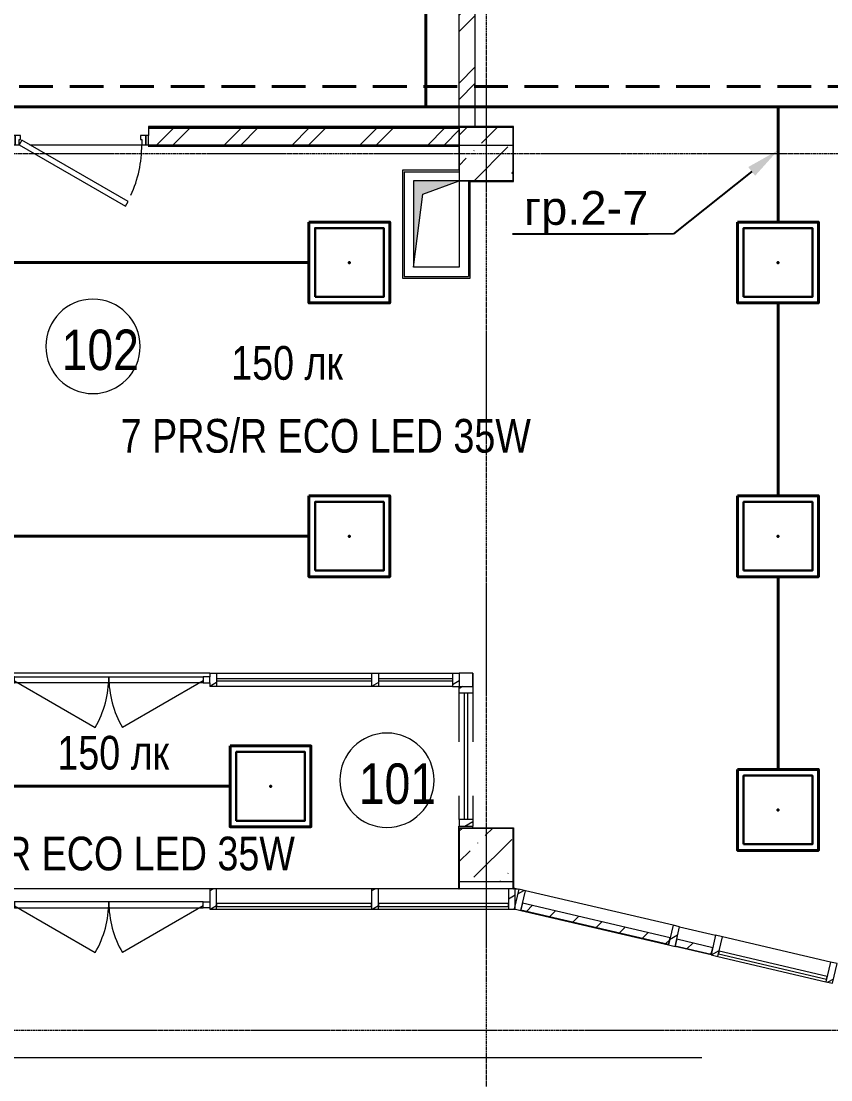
# Model space of a CAD drawing. Header units: metres. Extents: x 14298 to 227756, y -64870 to 286334.
# Drawn here: x 56612 to 62619, y -57152 to -49301 of the extents above; entities that cross this region are included whole.
import ezdxf
from ezdxf import colors
from ezdxf.entities.mleader import LeaderData, LeaderLine
from ezdxf.math import Vec2, Vec3

# ---------------------------------------------------------------- set-up
doc = ezdxf.new("R2010")
doc.units = ezdxf.units.M
for name, pattern in [('ADSK_Линия сетки', [21, 12, -3, 3, -3]), ('DASHED', [0.75, 0.5, -0.25]), ('HIDDEN2', [0.1875, 0.125, -0.0625])]:
    doc.linetypes.add(name, pattern=pattern)
for name, color, linetype, lineweight in [('A-AREA-IDEN', 7, 'Continuous', 9), ('A-DETL-GENF', 7, 'Continuous', 5), ('A-DETL-MBND', 7, 'Continuous', 5), ('A-DETL-THIN', 7, 'Continuous', 5), ('A-DOOR', 7, 'Continuous', 5), ('A-DOOR-FRAM', 7, 'Continuous', 13), ('A-FLOR', 7, 'Continuous', 5), ('A-GLAZ-CURT', 7, 'Continuous', 5), ('A-GLAZ-CWMG', 7, 'Continuous', 5), ('A-WALL', 7, 'Continuous', 5), ('A-WALL-PATT', 7, 'Continuous', 18), ('nadpisi', 84, 'Continuous', 13), ('S-COLS', 7, 'Continuous', 5), ('S-GRID', 7, 'Continuous', 9), ('S-STRS', 7, 'Continuous', 5), ('ав осв', 1, 'HIDDEN2', 40), ('раб осв', 7, 'Continuous', 40), ('ЭЛ', 250, 'Continuous', 50), ('ЭЛ.сети', 5, 'Continuous', 100)]:
    doc.layers.add(name, color=color, linetype=linetype, lineweight=lineweight)
doc.styles.add('Arial', font='arial.ttf', dxfattribs={"width": 0.8, "height": 2.5})
doc.styles.add('GOST Common_I_1', font='ARIALN.TTF', dxfattribs={"height": 300})
doc.styles.add('ISOPEUR', font='isocpeui.ttf')
pattern_1 = [(45, (0, 0), (84.19025, 308.69666), [396.875, -79.375, 3.353, -76.022])]

# ---------------------------------------------------------------- blocks, each defined once
blk = doc.blocks.new('1709 КДП АПК АС_Крыльца_rvt-1-1 этаж')
at = {"layer": 'S-STRS', "lineweight": 9}
blk.add_line((52732.7, -56985.6), (61662.7, -56985.6), dxfattribs=at)
blk = doc.blocks.new('КДП АПК - КР_rvt-1-1 этаж')
at = {"layer": 'S-COLS', "lineweight": 13}
h = blk.add_hatch(dxfattribs=at)
h.set_pattern_fill('FP_125', color=256, style=0, pattern_type=2)
h.set_pattern_definition(pattern_1)
h.paths.add_polyline_path([(59862.7, -49845.6), (60262.7, -49845.6), (60262.7, -49445.6), (59862.7, -49445.6)], flags=0)
h = blk.add_hatch(dxfattribs=at)
h.set_pattern_fill('FP_125', color=256, style=0, pattern_type=2)
h.set_pattern_definition(pattern_1)
h.paths.add_polyline_path([(59862.7, -55045.6), (60262.7, -55045.6), (60262.7, -54645.6), (59862.7, -54645.6)], flags=0)
for p, q in [((60262.7, -49445.6), (59862.7, -49445.6)), ((59862.7, -49445.6), (59862.7, -49845.6)), ((60262.7, -49845.6), (60262.7, -49445.6)), ((59862.7, -49845.6), (60262.7, -49845.6)), ((59862.7, -55045.6), (59862.7, -54645.6)), ((59862.7, -54645.6), (60262.7, -54645.6)), ((60262.7, -55045.6), (60262.7, -54645.6)), ((60262.7, -55045.6), (59862.7, -55045.6))]:
    blk.add_line(p, q, dxfattribs=at)
blk = doc.blocks.new('Системная панель - Сплошная-1424637-1 этаж')
at = {"layer": 'A-GLAZ-CURT'}
h = blk.add_hatch(dxfattribs=at)
h.set_pattern_fill('FP_52', color=256, style=0, pattern_type=2)
h.set_pattern_definition([(58.147, (-72014.54, 40681.3), (-127.41073, 79.16126), [])])
h.paths.add_polyline_path([(562.5, -25), (562.5, 25), (-562.5, 25), (-562.5, -25), (195.9, -25)], flags=0)
at = {"layer": 'A-GLAZ-CURT', "lineweight": 13}
for p, q in [((562.5, 25), (-562.5, 25)), ((-562.5, 25), (-562.5, -25)), ((562.5, -25), (562.5, 25)), ((-562.5, -25), (562.5, -25))]:
    blk.add_line(p, q, dxfattribs=at)
blk = doc.blocks.new('Прямоугольный импост - 50 x 150мм-1008179-1 этаж')
at = {"layer": 'A-DETL-MBND'}
for p, q in [((61448.9, -56006), (60353.4, -55750.1)), ((60319.3, -55896.2), (61414.8, -56152.1))]:
    blk.add_line(p, q, dxfattribs=at)
blk = doc.blocks.new('Прямоугольный импост - 50 x 150мм-1173136-1 этаж')
at = {"layer": 'A-GLAZ-CWMG'}
h = blk.add_hatch(dxfattribs=at)
h.set_pattern_fill('FP_58', color=256, style=0, pattern_type=2)
h.set_pattern_definition([(223.147, (71402.04, -40681.3), (82.0647, -87.55218), [])])
h.paths.add_polyline_path([(-50, 30), (-50, -120), (0, -120), (0, 30)], flags=0)
at = {"layer": 'A-GLAZ-CWMG', "lineweight": 18}
for p, q in [((-50, 30), (-50, -120)), ((0, 30), (-50, 30)), ((0, -120), (0, 30)), ((-50, -120), (0, -120))]:
    blk.add_line(p, q, dxfattribs=at)
blk = doc.blocks.new('Прямоугольный импост - 50 x 150мм-V41-1 этаж')
at = {"layer": 'A-GLAZ-CWMG'}
h = blk.add_hatch(dxfattribs=at)
h.set_pattern_fill('FP_59', color=256, style=0, pattern_type=2)
h.set_pattern_definition([(316.853, (-72602.04, -40681.3), (82.0647, 87.55218), [])])
h.paths.add_polyline_path([(25, 30), (25, -120), (-25, -120), (-25, 30), (-0.6, 30)], flags=0)
at = {"layer": 'A-GLAZ-CWMG', "lineweight": 18}
for p, q in [((-25, 30), (25, 30)), ((-25, -120), (-25, 30)), ((25, 30), (25, -120)), ((25, -120), (-25, -120))]:
    blk.add_line(p, q, dxfattribs=at)
blk = doc.blocks.new('Прямоугольный импост - 50 x 150мм-V42-1 этаж')
at = {"layer": 'A-GLAZ-CWMG'}
h = blk.add_hatch(dxfattribs=at)
h.set_pattern_fill('FP_60', color=256, style=0, pattern_type=2)
h.set_pattern_definition([(316.853, (-73802.04, -40681.3), (82.0647, 87.55218), [])])
h.paths.add_polyline_path([(25, 30), (25, -120), (-25, -120), (-25, 30)], flags=0)
at = {"layer": 'A-GLAZ-CWMG', "lineweight": 18}
for p, q in [((-25, 30), (25, 30)), ((-25, -120), (-25, 30)), ((25, 30), (25, -120)), ((25, -120), (-25, -120))]:
    blk.add_line(p, q, dxfattribs=at)
blk = doc.blocks.new('Системная панель - С остеклением-1173279-1 этаж')
at = {"layer": 'A-GLAZ-CURT', "lineweight": 13}
for p, q in [((61790.7, -56198.8), (61786.1, -56218.3)), ((62592.4, -56386.1), (61790.7, -56198.8)), ((61786.1, -56218.3), (62587.9, -56405.6)), ((62587.9, -56405.6), (62592.4, -56386.1))]:
    blk.add_line(p, q, dxfattribs=at)
blk = doc.blocks.new('Системная панель - Сплошная-1173281-1 этаж')
at = {"layer": 'A-GLAZ-CURT'}
h = blk.add_hatch(dxfattribs=at)
h.set_pattern_fill('FP_6', color=256, style=0, pattern_type=2)
h.set_pattern_definition([(45, (0, 0), (-106.06602, 106.06602), [])])
h.paths.add_polyline_path([(61731.7, -56221), (61743.1, -56172.3), (61476, -56109.9), (61464.6, -56158.6)], flags=0)
at = {"layer": 'A-GLAZ-CURT', "lineweight": 13}
for p, q in [((61476, -56109.9), (61464.6, -56158.6)), ((61743.1, -56172.3), (61476, -56109.9)), ((61464.6, -56158.6), (61731.7, -56221)), ((61731.7, -56221), (61743.1, -56172.3))]:
    blk.add_line(p, q, dxfattribs=at)
blk = doc.blocks.new('Системная панель - С остеклением-1023373-1 этаж')
at = {"layer": 'A-GLAZ-CURT', "lineweight": 13}
for p, q in [((482.4, 10), (-482.4, 10)), ((-482.4, 10), (-482.4, -10)), ((482.4, -10), (482.4, 10)), ((-482.4, -10), (482.4, -10))]:
    blk.add_line(p, q, dxfattribs=at)
blk = doc.blocks.new('Системная панель - С остеклением-1023374-1 этаж')
at = {"layer": 'A-GLAZ-CURT', "lineweight": 13}
for p, q in [((575, 10), (-575, 10)), ((-575, 10), (-575, -10)), ((575, -10), (575, 10)), ((-575, -10), (575, -10))]:
    blk.add_line(p, q, dxfattribs=at)
blk = doc.blocks.new('M_Дверь-Витраж-Двойная-Витрина - M_Дверь-Витраж-Двойная-Витрина-1922476-1 этаж')
at = {"layer": 'A-DOOR'}
for p, q in [((-700, -6.6), (-100.5, -352.8)), ((700, -6.6), (100.5, -352.8))]:
    blk.add_line(p, q, dxfattribs=at)
for centre, start, end in [((-750, 22.2), 330, 360), ((750, 22.2), 180, 210)]:
    blk.add_arc(centre, 750, start, end, dxfattribs=at)
at = {"layer": 'A-DOOR-FRAM'}
for p, q in [((-750, -22.2), (-750, 22.2)), ((-750, 22.2), (-700, 22.2)), ((-700, 22.2), (-700, -22.2)), ((700, -22.2), (700, 22.2)), ((700, 22.2), (750, 22.2)), ((750, 22.2), (750, -22.2)), ((-700, -22.2), (-750, -22.2)), ((750, -22.2), (700, -22.2))]:
    blk.add_line(p, q, dxfattribs=at)
at = {"layer": 'A-DOOR-FRAM', "lineweight": 5}
for p, q in [((700, 22.2), (-700, 22.2)), ((-700, -22.2), (700, -22.2))]:
    blk.add_line(p, q, dxfattribs=at)
blk = doc.blocks.new('Прямоугольный импост - 50 x 150мм-1023248-1 этаж')
at = {"layer": 'A-GLAZ-CWMG'}
h = blk.add_hatch(dxfattribs=at)
h.set_pattern_fill('FP_68', color=256, style=0, pattern_type=2)
h.set_pattern_definition([(330, (-60277.42, -55855.64), (60, 103.92305), [])])
h.paths.add_polyline_path([(-50, 30), (0, 30), (0, -120), (-50, -120)], flags=0)
at = {"layer": 'A-GLAZ-CWMG', "lineweight": 18}
for p, q in [((-50, 30), (0, 30)), ((-50, -120), (-50, 30)), ((0, 30), (0, -120)), ((0, -120), (-50, -120))]:
    blk.add_line(p, q, dxfattribs=at)
blk = doc.blocks.new('Прямоугольный импост - 50 x 150мм-V50-1 этаж')
at = {"layer": 'A-GLAZ-CWMG'}
h = blk.add_hatch(dxfattribs=at)
h.set_pattern_fill('FP_70', color=256, style=0, pattern_type=2)
h.set_pattern_definition([(330, (-59237.65, -55855.64), (60, 103.92305), [])])
h.paths.add_polyline_path([(-25, 30), (25, 30), (25, -120), (-25, -120)], flags=0)
at = {"layer": 'A-GLAZ-CWMG', "lineweight": 18}
for p, q in [((-25, 30), (25, 30)), ((-25, -120), (-25, 30)), ((25, 30), (25, -120)), ((25, -120), (-25, -120))]:
    blk.add_line(p, q, dxfattribs=at)
blk = doc.blocks.new('Прямоугольный импост - 50 x 150мм-V51-1 этаж')
at = {"layer": 'A-GLAZ-CWMG'}
h = blk.add_hatch(dxfattribs=at)
h.set_pattern_fill('FP_71', color=256, style=0, pattern_type=2)
h.set_pattern_definition([(330, (-58037.65, -55855.64), (60, 103.92305), [])])
h.paths.add_polyline_path([(25, 30), (25, -120), (-25, -120), (-25, 30)], flags=0)
at = {"layer": 'A-GLAZ-CWMG', "lineweight": 18}
for p, q in [((-25, 30), (25, 30)), ((-25, 22.2), (-25, 30)), ((25, 30), (25, -120)), ((-25, -120), (-25, -22.2)), ((25, -120), (-25, -120))]:
    blk.add_line(p, q, dxfattribs=at)
blk = doc.blocks.new('Прямоугольный импост - 50 x 150мм-1023372-1 этаж')
at = {"layer": 'A-DETL-MBND'}
for p, q in [((59859.7, -55735.6), (59262.7, -55735.6)), ((60227.4, -55735.6), (59862.7, -55735.6)), ((59262.7, -55885.6), (60227.4, -55885.6))]:
    blk.add_line(p, q, dxfattribs=at)
blk = doc.blocks.new('Прямоугольный импост - 50 x 150мм-999187-1 этаж')
at = {"layer": 'A-DETL-MBND'}
for p, q in [((64954.6, -56824.9), (63834.7, -56563.3)), ((63800.6, -56709.4), (64920.4, -56970.9))]:
    blk.add_line(p, q, dxfattribs=at)
blk = doc.blocks.new('M_Дверь-Витраж-Двойная-Витрина - M_Дверь-Витраж-Двойная-Витрина-1922479-1 этаж')
at = {"layer": 'A-DOOR'}
for p, q in [((-700, 6.6), (-100.5, 352.8)), ((700, 6.6), (100.5, 352.8))]:
    blk.add_line(p, q, dxfattribs=at)
for centre, start, end in [((-750, -22.2), 0, 30), ((750, -22.2), 150, 180)]:
    blk.add_arc(centre, 750, start, end, dxfattribs=at)
at = {"layer": 'A-DOOR-FRAM'}
for p, q in [((-700, 22.2), (-750, 22.2)), ((-750, 22.2), (-750, -22.2)), ((-700, -22.2), (-700, 22.2)), ((750, 22.2), (700, 22.2)), ((700, 22.2), (700, -22.2)), ((750, -22.2), (750, 22.2)), ((-750, -22.2), (-700, -22.2)), ((700, -22.2), (750, -22.2))]:
    blk.add_line(p, q, dxfattribs=at)
at = {"layer": 'A-DOOR-FRAM', "lineweight": 5}
for p, q in [((-700, 22.2), (700, 22.2)), ((700, -22.2), (-700, -22.2))]:
    blk.add_line(p, q, dxfattribs=at)
blk = doc.blocks.new('Системная панель - С остеклением-1568838-1 этаж')
at = {"layer": 'A-GLAZ-CURT', "lineweight": 13}
for p, q in [((-275, 10), (275, 10)), ((-275, -10), (-275, 10)), ((275, -10), (275, 10)), ((275, -10), (-275, -10))]:
    blk.add_line(p, q, dxfattribs=at)
blk = doc.blocks.new('Системная панель - С остеклением-1549151-1 этаж')
at = {"layer": 'A-GLAZ-CURT', "lineweight": 13}
for p, q in [((-575, 10), (575, 10)), ((-575, -10), (-575, 10)), ((575, -10), (575, 10)), ((575, -10), (-575, -10))]:
    blk.add_line(p, q, dxfattribs=at)
blk = doc.blocks.new('Прямоугольный импост - 50 x 100мм-1568836-1 этаж')
at = {"layer": 'A-GLAZ-CWMG'}
for p, q in [((59262.7, -54135.6), (59812.7, -54135.6)), ((59812.7, -54235.6), (59262.7, -54235.6))]:
    blk.add_line(p, q, dxfattribs=at)
blk = doc.blocks.new('Прямоугольный импост - 50 x 100мм-1276553-1 этаж')
at = {"layer": 'A-GLAZ-CWMG'}
for p, q in [((58062.7, -54135.6), (59212.7, -54135.6)), ((59212.7, -54235.6), (58062.7, -54235.6))]:
    blk.add_line(p, q, dxfattribs=at)
blk = doc.blocks.new('Прямоугольный импост - 50 x 100мм-1549145-1 этаж')
at = {"layer": 'A-GLAZ-CWMG'}
h = blk.add_hatch(dxfattribs=at)
h.set_pattern_fill('FP_97', color=256, style=0, pattern_type=2)
h.set_pattern_definition([(150, (59237.65, 54185.64), (-60, -103.92305), [])])
h.paths.add_polyline_path([(25, -50), (-25, -50), (-25, 50), (25, 50)], flags=0)
at = {"layer": 'A-GLAZ-CWMG', "lineweight": 18}
for p, q in [((25, 50), (-25, 50)), ((-25, 50), (-25, -50)), ((25, 50), (25, -50)), ((-25, -50), (25, -50))]:
    blk.add_line(p, q, dxfattribs=at)
blk = doc.blocks.new('Прямоугольный импост - 50 x 100мм-V63-1 этаж')
at = {"layer": 'A-GLAZ-CWMG'}
h = blk.add_hatch(dxfattribs=at)
h.set_pattern_fill('FP_98', color=256, style=0, pattern_type=2)
h.set_pattern_definition([(150, (58037.65, 54185.64), (-60, -103.92305), [])])
h.paths.add_polyline_path([(-25, -50), (-25, 50), (25, 50), (25, -50)], flags=0)
at = {"layer": 'A-GLAZ-CWMG', "lineweight": 18}
for p, q in [((25, 50), (-25, 50)), ((-25, 50), (-25, -50)), ((25, 50), (25, 22.2)), ((-25, -50), (25, -50)), ((25, -22.2), (25, -50))]:
    blk.add_line(p, q, dxfattribs=at)
blk = doc.blocks.new('Прямоугольный импост - 50 x 100мм-1549157-1 этаж')
at = {"layer": 'A-GLAZ-CWMG'}
h = blk.add_hatch(dxfattribs=at)
h.set_pattern_fill('FP_101', color=256, style=0, pattern_type=2)
h.set_pattern_definition([(30, (-59862.65, 54185.64), (-60, 103.92305), [])])
h.paths.add_polyline_path([(0, -50), (0, 50), (-50, 49.6), (-50, -50)], flags=0)
at = {"layer": 'A-GLAZ-CWMG', "lineweight": 18}
for p, q in [((-50, 50), (-50, -50)), ((-50, 50), (0, 50)), ((-50, -50), (0, -50))]:
    blk.add_line(p, q, dxfattribs=at)
blk = doc.blocks.new('Системная панель - С остеклением-1738684-1 этаж')
at = {"layer": 'A-GLAZ-CURT', "lineweight": 13}
for p, q in [((-467.5, 10), (467.5, 10)), ((-467.5, -10), (-467.5, 10)), ((467.5, -10), (467.5, 10)), ((467.5, -10), (-467.5, -10))]:
    blk.add_line(p, q, dxfattribs=at)
blk = doc.blocks.new('Прямоугольный импост - 50 x 100мм-1568794-1 этаж')
at = {"layer": 'A-GLAZ-CWMG'}
for p, q in [((59862.7, -54645.6), (59862.7, -54285.6)), ((59962.7, -54285.6), (59962.7, -54645.6)), ((59862.7, -55220.6), (59862.7, -55045.6)), ((59962.7, -55045.6), (59962.7, -55220.6))]:
    blk.add_line(p, q, dxfattribs=at)
blk = doc.blocks.new('Прямоугольный импост - 50 x 100мм-1738012-1 этаж')
at = {"layer": 'A-GLAZ-CWMG'}
h = blk.add_hatch(dxfattribs=at)
h.set_pattern_fill('FP_119', color=256, style=0, pattern_type=2)
h.set_pattern_definition([(60, (54235.64, -59912.65), (-103.92305, 60), [])])
h.paths.add_polyline_path([(-50, -50), (-50, 50), (0, 49.6), (0, -50)], flags=0)
at = {"layer": 'A-GLAZ-CWMG', "lineweight": 18}
for p, q in [((0, 50), (-50, 50)), ((-50, 50), (-50, -50)), ((-50, -50), (0, -50))]:
    blk.add_line(p, q, dxfattribs=at)
blk = doc.blocks.new('Прямоугольный импост - 50 x 100мм-1738013-1 этаж')
at = {"layer": 'A-GLAZ-CWMG'}
h = blk.add_hatch(dxfattribs=at)
h.set_pattern_fill('FP_120', color=256, style=0, pattern_type=2)
h.set_pattern_definition([(120, (-55270.64, -59912.65), (-103.92305, -60), [])])
h.paths.add_polyline_path([(0, -50), (0, 50), (-50, 50), (-50, -50)], flags=0)
at = {"layer": 'A-GLAZ-CWMG', "lineweight": 18}
for p, q in [((-50, 50), (-50, -50)), ((-50, 50), (0, 50)), ((0, -50), (0, 50)), ((-50, -50), (0, -50))]:
    blk.add_line(p, q, dxfattribs=at)
blk = doc.blocks.new('ПСС_Марка_помещения - Имя_2_5мм-224473-1 этаж')
at = {"layer": 'A-AREA-IDEN'}
for start, end in [(360, 180), (180, 360)]:
    blk.add_arc((-0.074, 0.039), 3.5, start, end, dxfattribs=at)
blk = doc.blocks.new('AC_Дверь_Однопольная_ДеревяннаяВнутренняя_ГОСТ6629-88 - ДГ 21-10Л-1292866-1 этаж')
at = {"layer": 'A-DOOR', "lineweight": 13}
for p, q in [((-333.1, 515), (-353.1, 480.4)), ((-353.1, 480.4), (435, 25.4)), ((455, 60), (-333.1, 515)), ((435, 25.4), (455, 60))]:
    blk.add_line(p, q, dxfattribs=at)
at = {"layer": 'A-DOOR', "lineweight": 18}
for p, q in [((-485, 60), (-505, 60)), ((-505, 60), (-505, -10)), ((-485, -10), (-485, 60)), ((505, 60), (485, 60)), ((485, 60), (485, -10)), ((505, -10), (505, 60)), ((-505, -10), (-485, -10)), ((485, -10), (505, -10))]:
    blk.add_line(p, q, dxfattribs=at)
at = {"layer": 'A-DOOR'}
blk.add_arc((455, 60), 910, 155.73648, 180, dxfattribs=at)
at = {"layer": 'A-DOOR-FRAM'}
for p, q in [((-455, 60), (-485, 60)), ((-485, 60), (-485, -10)), ((-455, 20), (-455, 60)), ((-445, 20), (-455, 20)), ((-445, -10), (-445, 20)), ((455, 20), (445, 20)), ((445, 20), (445, -10)), ((485, 60), (455, 60)), ((455, 60), (455, 20)), ((485, -10), (485, 60)), ((-485, -10), (-445, -10)), ((445, -10), (485, -10))]:
    blk.add_line(p, q, dxfattribs=at)
blk = doc.blocks.new('ARS.R UNI LED')
at = {"color": 5, "lineweight": 30, "ltscale": 100}
blk.add_lwpolyline([(2913222.7, 2072748.5), (2913732.7, 2072748.5), (2913732.7, 2073258.5), (2913222.7, 2073258.5)], close=True, dxfattribs=at)
at = {"color": 0, "lineweight": 40, "ltscale": 100}
blk.add_point((2913477.7, 2073003.5), dxfattribs=at)
at = {"layer": 'ЭЛ', "color": 5, "lineweight": 40, "ltscale": 10}
blk.add_lwpolyline([(2913177.7, 2073303.5), (2913777.7, 2073303.5), (2913777.7, 2072703.5), (2913177.7, 2072703.5)], close=True, dxfattribs=at)

msp = doc.modelspace()

# ---------------------------------------------------------------- hatches: boundary and pattern name
at = {"layer": 'A-DETL-GENF', "lineweight": 15}
msp.add_hatch(color=256, dxfattribs=at).paths.add_polyline_path([(59522.6532, -51125.6443), (59592.1914, -50584.0844), (59862.6532, -50485.6443), (59522.6532, -50485.6443), (59522.6532, -51092.686)], flags=0)
at = {"layer": 'A-GLAZ-CWMG', "lineweight": 15}
h = msp.add_hatch(dxfattribs=at)
h.set_pattern_fill('FP_5', color=256, style=0, pattern_type=2)
h.set_pattern_definition([(30, (0, 0), (-60, 103.92305), [])])
h.paths.add_polyline_path([(61781.5838, -56237.7651), (61815.7018, -56091.6968), (61764.6719, -56079.7774), (61730.5539, -56225.8458)], flags=0)
at = {"layer": 'A-WALL-PATT', "lineweight": 15}
h = msp.add_hatch(dxfattribs=at)
h.set_pattern_fill('FP_1', color=256, style=0, pattern_type=2)
h.set_pattern_definition([(45, (-14091.3, 0), (-251.4472, 251.4472), []), (45, (-14091.3, 381), (-251.4472, 251.4472), [])])
h.paths.add_polyline_path([(59981.3533, -50096.847), (59981.3533, -47762.396), (59861.3533, -47762.396), (59861.3533, -50096.847)])
h.paths.add_polyline_path([(59861.3533, -47765.6443), (59981.3533, -47765.6443), (59981.3533, -47385.6443), (59861.3533, -47385.6443), (59861.3533, -47541.8485)])
h = msp.add_hatch(dxfattribs=at)
h.set_pattern_fill('FP_1', color=256, style=0, pattern_type=2)
h.set_pattern_definition([(45, (-8e-05, -2732), (-251.4472, 251.4472), []), (45, (-8e-05, -2351), (-251.4472, 251.4472), [])])
h.paths.add_polyline_path([(59862.6531, -50217.6443), (59862.6531, -50097.6443), (57557.4745, -50097.6443), (57557.4745, -50217.6443), (59851.9517, -50217.6443)])
h.paths.add_polyline_path([(54262.6531, -50217.6443), (56547.4745, -50217.6443), (56547.4745, -50097.6443), (54262.6531, -50097.6443)])
at = {"layer": 'A-WALL-PATT', "lineweight": 5}
h = msp.add_hatch(dxfattribs=at)
h.set_pattern_fill('FP_81', color=256, style=0, pattern_type=2)
h.set_pattern_definition([(0, (0, 0), (812.8, 203.2), [33.528, -576.072, 33.528, -576.072, -3251.2]), (0, (0, 0), (812.8, 203.2), [-1219.2, 33.528, -1185.672, 33.528, -576.072, -1422.4]), (0, (0, 0), (812.8, 203.2), [-3048, 33.528, -372.872, 33.528, -982.472]), (120, (304.8, 101.6), (-582.37636, 602.30545), [33.528, -576.072, 33.528, -576.072, -3251.2]), (120, (304.8, 101.6), (-582.37636, 602.30545), [-1219.2, 33.528, -1185.672, 33.528, -576.072, -1422.4]), (120, (304.8, 101.6), (-582.37636, 602.30545), [-3048, 33.528, -372.872, 33.528, -982.472]), (240, (406.4, 508), (-230.42364, -805.50545), [33.528, -576.072, 33.528, -576.072, -3251.2]), (240, (406.4, 508), (-230.42364, -805.50545), [-1219.2, 33.528, -1185.672, 33.528, -576.072, -1422.4]), (240, (406.4, 508), (-230.42364, -805.50545), [-3048, 33.528, -372.872, 33.528, -982.472])])
h.paths.add_polyline_path([(59942.6532, -51205.6443), (59942.6532, -51193.1443), (59455.1532, -51193.1443), (59442.6532, -51205.6443)], flags=0)

# ---------------------------------------------------------------- linework, layer by layer
at = {"layer": 'A-DETL-MBND', "lineweight": 15}
for p, q in [((62617.4633, -56278.9688), (61815.7018, -56091.6968)), ((61781.5838, -56237.7651), (62583.3453, -56425.0371))]:
    msp.add_line(p, q, dxfattribs=at)
at = {"layer": 'A-DETL-THIN', "lineweight": 15}
for p, q in [((59522.6532, -50485.6443), (59522.6532, -51125.6443)), ((59862.6532, -50485.6443), (59522.6532, -50485.6443)), ((59592.1914, -50584.0844), (59862.6532, -50485.6443)), ((59522.6532, -51125.6443), (59592.1914, -50584.0844)), ((59962.2104, -54136.0871), (59862.6532, -54136.0871)), ((59862.6532, -54136.0871), (59862.6532, -54235.6443)), ((59962.2104, -54235.6443), (59962.2104, -54136.0871)), ((59862.6532, -54235.6443), (59962.2104, -54235.6443))]:
    msp.add_line(p, q, dxfattribs=at)
at = {"layer": 'A-FLOR', "lineweight": 15}
for p, q in [((56677.4745, -50217.6443), (57507.4745, -50217.6443)), ((56677.4745, -50217.6443), (57507.4745, -50217.6443)), ((58012.6532, -54135.6443), (56512.6532, -54135.6443)), ((59962.7161, -54135.6443), (59862.6532, -54135.6443)), ((59962.7161, -54135.6443), (59962.7161, -54645.6443)), ((59962.7161, -55045.6443), (59962.7161, -55270.6443)), ((58012.6532, -55735.621), (56512.6532, -55735.621)), ((60265.6532, -55729.6431), (60304.7145, -55738.7669)), ((60277.4148, -55735.621), (60291.2459, -55735.621))]:
    msp.add_line(p, q, dxfattribs=at)
at = {"layer": 'A-GLAZ-CWMG', "lineweight": 15}
for p, q in [((61497.606, -56017.3973), (61764.6719, -56079.7774)), ((61764.6719, -56079.7774), (61730.5539, -56225.8458)), ((61815.7018, -56091.6968), (61764.6719, -56079.7774)), ((61781.5838, -56237.7651), (61815.7018, -56091.6968)), ((61730.5539, -56225.8458), (61463.488, -56163.4657)), ((61730.5539, -56225.8458), (61781.5838, -56237.7651))]:
    msp.add_line(p, q, dxfattribs=at)
at = {"layer": 'A-WALL', "lineweight": 15}
for p, q in [((59861.3533, -50185.6443), (59862.6532, -47485.6443)), ((59981.3533, -50084.9002), (59981.3533, -47500.6443)), ((57557.4745, -50082.6443), (57557.4745, -50147.6443)), ((59863.1455, -50082.6443), (57557.4745, -50082.6443)), ((59866.1455, -50085.6443), (57557.4745, -50085.6443)), ((59859.6532, -50082.6443), (59859.6532, -50402.6443)), ((60265.6532, -50082.6443), (59859.6532, -50082.6443)), ((59862.6532, -50085.6443), (60262.6532, -50085.6443)), ((59862.6532, -50085.6443), (59862.6532, -51125.6443)), ((60262.6532, -50085.6443), (60262.6532, -50485.6443)), ((60265.6532, -50488.6443), (60265.6532, -50082.6443)), ((59866.2734, -50097.6443), (57557.4745, -50097.6443)), ((57557.4745, -50217.6443), (59862.6531, -50217.6443)), ((57557.4745, -50217.6443), (57557.4745, -50232.6443)), ((57557.4745, -50220.6443), (60262.6532, -50220.6443)), ((59862.6531, -50229.6443), (57557.4745, -50229.6443)), ((59442.6532, -50405.6443), (59442.6532, -51205.6443)), ((59862.6532, -50405.6443), (59442.6532, -50405.6443)), ((59455.1532, -50418.1443), (59455.1532, -51193.1443)), ((59455.1532, -50418.1443), (59862.6532, -50418.1443)), ((60262.6532, -50485.6443), (59862.6532, -50485.6443)), ((59930.1532, -50485.6443), (59930.1532, -51193.1443)), ((59942.6532, -51205.6443), (59942.6532, -50485.6443)), ((59945.6532, -50488.6443), (60265.6532, -50488.6443)), ((59862.6532, -51125.6443), (59522.6532, -51125.6443)), ((59442.6532, -51205.6443), (59942.6532, -51205.6443)), ((59455.1532, -51193.1443), (59930.1532, -51193.1443)), ((59859.6532, -55270.6443), (59962.7161, -55270.6443)), ((59859.6532, -55735.621), (59859.6532, -55270.6443)), ((59962.7161, -55285.6443), (59962.7161, -55270.6443)), ((59862.6532, -55285.6443), (59862.6532, -55735.621)), ((60262.6532, -55285.6443), (59862.6532, -55285.6443)), ((59962.7161, -55282.6443), (60265.6532, -55282.6443)), ((60262.6532, -55735.621), (60262.6532, -55285.6443)), ((60265.6532, -55282.6443), (60265.6532, -55735.621)), ((59859.6532, -55735.621), (59862.6532, -55735.621)), ((60262.6532, -55735.621), (60265.6532, -55735.621))]:
    msp.add_line(p, q, dxfattribs=at)
at = {"layer": 'S-GRID', "linetype": 'ADSK_Линия сетки', "lineweight": 15}
for p, q in [((60062.6532, -39335.6443), (60062.6532, -64052.4737)), ((73297.2165, -50284.9002), (29247.2594, -50285.6443)), ((95458.7083, -56785.6443), (29247.2594, -56785.6443))]:
    msp.add_line(p, q, dxfattribs=at)
at = {"layer": 'ав осв', "linetype": 'DASHED', "lineweight": 40, "ltscale": 500}
msp.add_lwpolyline([(64722.6532, -50615.6443), (64722.6532, -49785.6443), (54427.6532, -49785.6443), (54427.6532, -49785.6443), (54427.6532, -49785.6443)], dxfattribs=at)
at = {"layer": 'раб осв', "color": 0, "lineweight": 40}
for points in [[(59613.6029, -49941.6443), (59613.6029, -48977.9499)], [(62227.6532, -50790.6443), (62227.6532, -49935.6443), (54642.8012, -49935.6443), (54642.8012, -49935.6443)], [(62227.6532, -49935.6443), (64322.6532, -49935.6443), (64322.6532, -50315.6443)], [(56167.6532, -51090.6443), (58747.6532, -51090.6443)], [(62227.6532, -52820.6443), (62227.6532, -51390.6443)], [(56167.6532, -53120.6443), (58747.6532, -53120.6443)], [(62227.6532, -54850.6443), (62227.6532, -53420.6443)], [(58162.6532, -54975.4381), (55962.6532, -54975.4381)]]:
    msp.add_lwpolyline(points, dxfattribs=at)

# ---------------------------------------------------------------- block references
at = {"lineweight": 13}
for name, p in [('КДП АПК - КР_rvt-1-1 этаж', (0, -639.2559)), ('1709 КДП АПК АС_Крыльца_rvt-1-1 этаж', (0, 0))]:
    msp.add_blockref(name, p, dxfattribs=at)
at = {"layer": 'A-AREA-IDEN', "lineweight": 15, "xscale": 99.99999999999993, "yscale": 99.99999999999993, "zscale": 99.99999999999993}
for p in [(57152.4719, -51716.6776), (59333.5758, -54934.3044)]:
    msp.add_blockref('ПСС_Марка_помещения - Имя_2_5мм-224473-1 этаж', p, dxfattribs=at)
at = {"layer": 'A-DOOR', "lineweight": 15, "rotation": 180}
for name, p in [('AC_Дверь_Однопольная_ДеревяннаяВнутренняя_ГОСТ6629-88 - ДГ 21-10Л-1292866-1 этаж', (57052.4745, -50157.6443)), ('M_Дверь-Витраж-Двойная-Витрина - M_Дверь-Витраж-Двойная-Витрина-1922479-1 этаж', (57262.6532, -54185.6443))]:
    msp.add_blockref(name, p, dxfattribs=at)
at = {"layer": 'A-DOOR', "lineweight": 15}
msp.add_blockref('M_Дверь-Витраж-Двойная-Витрина - M_Дверь-Витраж-Двойная-Витрина-1922476-1 этаж', (57262.6532, -55855.6443), dxfattribs=at)
at = {"layer": 'A-GLAZ-CURT', "lineweight": 15}
for name, p, rotation in [('Системная панель - С остеклением-1549151-1 этаж', (58637.6532, -54185.6443), 180), ('Системная панель - С остеклением-1568838-1 этаж', (59537.6532, -54185.6443), 180), ('Системная панель - С остеклением-1738684-1 этаж', (59912.6532, -54753.1443), 90), ('Системная панель - Сплошная-1424637-1 этаж', (60873.8605, -55994.9595), 346.85281033181)]:
    msp.add_blockref(name, p, dxfattribs=dict(at, rotation=rotation))
for name, p in [('Системная панель - С остеклением-1023374-1 этаж', (58637.6532, -55855.6443)), ('Системная панель - С остеклением-1023373-1 этаж', (59745.034, -55855.6443)), ('Системная панель - Сплошная-1173281-1 этаж', (0, 0)), ('Системная панель - С остеклением-1173279-1 этаж', (0, 0))]:
    msp.add_blockref(name, p, dxfattribs=at)
at = {"layer": 'A-GLAZ-CWMG', "lineweight": 15, "extrusion": (0, 0, -1)}
for name, p in [('Прямоугольный импост - 50 x 100мм-V63-1 этаж', (-58037.6532, -54185.6443)), ('Прямоугольный импост - 50 x 100мм-1549145-1 этаж', (-59237.6532, -54185.6443))]:
    msp.add_blockref(name, p, dxfattribs=at)
at = {"layer": 'A-GLAZ-CWMG', "lineweight": 15}
for name, p in [('Прямоугольный импост - 50 x 100мм-1276553-1 этаж', (0, 0)), ('Прямоугольный импост - 50 x 100мм-1568836-1 этаж', (0, 0)), ('Прямоугольный импост - 50 x 100мм-1549157-1 этаж', (59862.6532, -54185.6443)), ('Прямоугольный импост - 50 x 100мм-1568794-1 этаж', (0, 0)), ('Прямоугольный импост - 50 x 150мм-1023372-1 этаж', (0, 0)), ('Прямоугольный импост - 50 x 150мм-1008179-1 этаж', (0, 0))]:
    msp.add_blockref(name, p, dxfattribs=at)
at = {"layer": 'A-GLAZ-CWMG', "lineweight": 15, "extrusion": (0, 0, -1)}
for name, p, rotation in [('Прямоугольный импост - 50 x 100мм-1738012-1 этаж', (-59912.6532, -54235.6443), 90), ('Прямоугольный импост - 50 x 150мм-V51-1 этаж', (-58037.6532, -55855.6443), 180), ('Прямоугольный импост - 50 x 150мм-V50-1 этаж', (-59237.6532, -55855.6443), 180), ('Прямоугольный импост - 50 x 150мм-1023248-1 этаж', (-60277.4148, -55855.6443), 180), ('Прямоугольный импост - 50 x 150мм-V41-1 этаж', (-61445.9616, -56128.5884), 193.14718966819), ('Прямоугольный импост - 50 x 150мм-V42-1 этаж', (-62614.5083, -56401.5325), 193.14718966819)]:
    msp.add_blockref(name, p, dxfattribs=dict(at, rotation=rotation))
at = {"layer": 'A-GLAZ-CWMG', "lineweight": 15}
for name, p, rotation in [('Прямоугольный импост - 50 x 100мм-1738013-1 этаж', (59912.6532, -55270.6443), 270), ('Прямоугольный импост - 50 x 150мм-999187-1 этаж', (-16964.385, -15174.338), 13.14718966818938), ('Прямоугольный импост - 50 x 150мм-1173136-1 этаж', (60277.4148, -55855.6443), 166.8528103318099)]:
    msp.add_blockref(name, p, dxfattribs=dict(at, rotation=rotation))
at = {"layer": 'раб осв', "color": 0, "lineweight": 40, "ltscale": 100}
for p in [(-2854430.0519, -2124094.1934), (-2854430.0519, -2126124.1934), (-2851250.0519, -2126124.1934), (-2855015.0519, -2127978.9871), (-2851250.0482, -2128154.1934)]:
    msp.add_blockref('ARS.R UNI LED', p, dxfattribs=at)

# ---------------------------------------------------------------- texts
at = {"layer": 'A-AREA-IDEN', "lineweight": 15, "char_height": 300, "attachment_point": 1, "style": 'GOST Common_I_1'}
for s, insert, width in [('102', (56912.7876, -51588.2177), 577.215), ('101', (59117.4915, -54805.8444), 519.4935)]:
    msp.add_mtext(s, dxfattribs=dict(at, insert=insert, width=width))
at = {"layer": 'nadpisi', "color": 7, "char_height": 250, "style": 'Arial'}
for s, insert, width, attachment_point in [('150 лк', (58170.8944, -51710.1503), 1402.065175, 1), ('7 PRS/R ECO LED 35W', (58872.4426, -52377.6963), 4381.630306, 5), ('150 лк', (56880.9464, -54601.1073), 1402.065175, 1), ('2 PRS/R ECO LED 35W', (57121.6771, -55475.6586), 4381.630306, 5)]:
    msp.add_mtext(s, dxfattribs=dict(at, insert=insert, width=width, attachment_point=attachment_point))

# ---------------------------------------------------------------- next in the draw order: leaders
at = {"layer": 'ЭЛ.сети', "color": 0, "lineweight": 5}
ml = msp.add_multileader_mtext('Standard', dxfattribs=at)
ml.set_content('{\\fArial|b0|i0|c204|p34;гр.2-7}', style='ISOPEUR')
ml.set_leader_properties()
ml.build(insert=Vec2(0, 0))
ml.multileader.update_dxf_attribs({"text_left_attachment_type": 6, "text_right_attachment_type": 6, "dogleg_length": 100, "arrow_head_size": 250})
ctx = ml.context
ctx.base_point, ctx.char_height, ctx.arrow_head_size, ctx.landing_gap_size, ctx.plane_origin, ctx.plane_x_axis, ctx.plane_y_axis = Vec3(60305.3651, -50881.0931), 250, 250, 37.4122, Vec3(3976.1396, -10479.0297), Vec3(0.999998436, 0.001768603), Vec3(-0.001768603, 0.999998436)
ctx.left_attachment, ctx.right_attachment = 6, 6
notes = []
notes.append((ctx, [(1, (1, 1, 0), (61451.6277, -50879.0658), (-0.999998436, -0.001768603), 187.0608, [(0, [(62227.6532, -50258.4648)], 0, [])])]))
ctx.mtext.insert, ctx.mtext.text_direction, ctx.mtext.rotation, ctx.mtext.line_spacing_factor, ctx.mtext.flow_direction = Vec3(60342.2123, -50561.6209), Vec3(0.999998436, 0.001768603), 0.001768604, 0.8, 5
ctx.mtext.has_bg_fill, ctx.mtext.bg_color, ctx.mtext.bg_scale_factor, ctx.mtext.bg_transparency, ctx.mtext.use_window_bg_color = 1, -1073741824, 1, 0, 1
for ctx, leaders in notes:
    for number, flags, end, landing, length, lines in leaders:
        leader = LeaderData()
        leader.index, (leader.has_last_leader_line, leader.has_dogleg_vector, leader.attachment_direction) = number, flags
        leader.last_leader_point, leader.dogleg_vector, leader.dogleg_length = Vec3(end), Vec3(landing), length
        for number, points, colour, breaks in lines:
            line = LeaderLine()
            line.index, line.vertices, line.color, line.breaks = number, Vec3.list(points), colors.encode_raw_color(colour), breaks
            leader.lines.append(line)
        ctx.leaders.append(leader)

# ---------------------------------------------------------------- next in the draw order: block references
at = {"layer": 'раб осв', "color": 0, "lineweight": 40, "ltscale": 100}
msp.add_blockref('ARS.R UNI LED', (-2851250.0519, -2124094.1934), dxfattribs=at)

doc.saveas('drawing.dxf')
